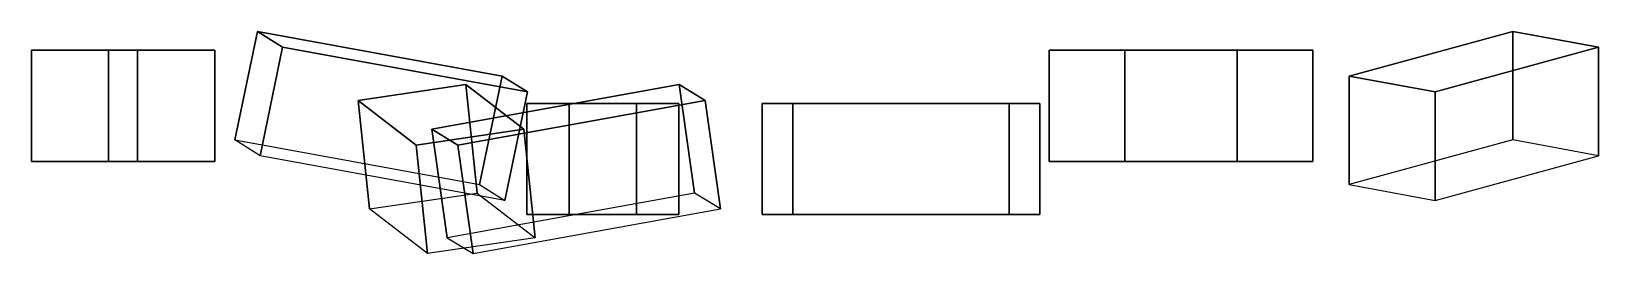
# Model space of a CAD drawing. Header units: metres. Extents: x -265 to 292, y -45 to 34.
import ezdxf

# ---------------------------------------------------------------- set-up
doc = ezdxf.new("R2010")
doc.units = ezdxf.units.M

msp = doc.modelspace()

# ---------------------------------------------------------------- linework, layer by layer
at = {"layer": 'layer1', "color": 1}
for points in [[(-97.4735, 18.364, -173.4514), (-184.52991, 34.2294, -196.342), (-192.5583, -4.2992, -192.5127), (-105.5021, -20.1647, -169.6221)], [(-184.52991, 34.2294, -196.342), (-175.54559, 28.5715, -234.43179), (-183.5742, -9.9571, -230.6026), (-192.5583, -4.2992, -192.5127)], [(-175.54559, 28.5715, -234.43179), (-184.52991, 34.2294, -196.342), (-97.4735, 18.364, -173.4514), (-88.4894, 12.706, -211.5415)], [(203.6758, 18.364, 26.5544), (261.815, 34.2294, -42.1665), (261.815, -4.2992, -51.0615), (203.6758, -20.1647, 17.6594)], [(292.3266, 28.5715, -17.6593), (261.815, 34.2294, -42.1665), (203.6758, 18.364, 26.5544), (234.18739, 12.706, 51.0616)], [(203.6758, 18.364, 153.9039), (261.815, 34.2294, 85.1829), (261.815, -4.2992, 76.2879), (203.6758, -20.1647, 145.0088)], [(292.3266, 28.5715, 109.6901), (261.815, 34.2294, 85.1829), (203.6758, 18.364, 153.9039), (234.18739, 12.706, 178.411)], [(261.815, 34.2294, -42.1665), (292.3266, 28.5715, -17.6593), (292.3266, -9.9571, -26.5544), (261.815, -4.2992, -51.0615)], [(261.815, 34.2294, 85.1829), (292.3266, 28.5715, 109.6901), (292.3266, -9.9571, 100.7951), (261.815, -4.2992, 76.2879)], [(-175.54559, 28.5715, -234.43179), (-88.4894, 12.706, -211.5415), (-96.5179, -25.8226, -207.71201), (-183.5742, -9.9571, -230.6026)], [(292.3266, 28.5715, -17.6593), (234.18739, 12.706, 51.0616), (234.18739, -25.8226, 42.1666), (292.3266, -9.9571, -26.5544)], [(292.3266, 28.5715, 109.6901), (234.18739, 12.706, 178.411), (234.18739, -25.8226, 169.51601), (292.3266, -9.9571, 100.7951)], [(-227.1629, 27.5766, 6.6768), (-264.875, 27.5766, -5.2137), (-264.875, -11.9655, -5.2137), (-227.1629, -11.9655, 6.6768)], [(-264.875, 27.5766, -5.2137), (-237.3896, 27.5766, -92.3862), (-237.3896, -11.9655, -92.3862), (-264.875, -11.9655, -5.2137)], [(-199.67751, 27.5766, -80.4957), (-237.3896, 27.5766, -92.3862), (-264.875, 27.5766, -5.2137), (-227.1629, 27.5766, 6.6768)], [(-237.3896, 27.5766, -92.3862), (-199.67751, 27.5766, -80.4957), (-199.67751, -11.9655, -80.4957), (-237.3896, -11.9655, -92.3862)], [(-199.67751, 27.5766, -80.4957), (-227.1629, 27.5766, 6.6768), (-227.1629, -11.9655, 6.6768), (-199.67751, -11.9655, -80.4957)], [(96.9274, 27.5766, -168.04829), (123.895, 27.5766, -196.9675), (123.895, -11.9655, -196.9675), (96.9274, -11.9655, -168.04829)], [(163.7753, 27.5766, -105.7118), (96.9274, 27.5766, -168.04829), (96.9274, -11.9655, -168.04829), (163.7753, -11.9655, -105.7118)], [(163.7753, 27.5766, -105.7118), (190.7428, 27.5766, -134.6311), (123.895, 27.5766, -196.9675), (96.9274, 27.5766, -168.04829)], [(96.9274, 27.5766, -40.6989), (123.895, 27.5766, -69.6181), (123.895, -11.9655, -69.6181), (96.9274, -11.9655, -40.6989)], [(163.7753, 27.5766, 21.6376), (96.9274, 27.5766, -40.6989), (96.9274, -11.9655, -40.6989), (163.7753, -11.9655, 21.6376)], [(163.7753, 27.5766, 21.6376), (190.7428, 27.5766, -7.2816), (123.895, 27.5766, -69.6181), (96.9274, 27.5766, -40.6989)], [(123.895, 27.5766, -196.9675), (190.7428, 27.5766, -134.6311), (190.7428, -11.9655, -134.6311), (123.895, -11.9655, -196.9675)], [(123.895, 27.5766, -69.6181), (190.7428, 27.5766, -7.2816), (190.7428, -11.9655, -7.2816), (123.895, -11.9655, -69.6181)], [(190.7428, 27.5766, -134.6311), (163.7753, 27.5766, -105.7118), (163.7753, -11.9655, -105.7118), (190.7428, -11.9655, -134.6311)], [(190.7428, 27.5766, -7.2816), (163.7753, 27.5766, 21.6376), (163.7753, -11.9655, 21.6376), (190.7428, -11.9655, -7.2816)], [(-88.4894, 12.706, -211.5415), (-97.4735, 18.364, -173.4514), (-105.5021, -20.1647, -169.6221), (-96.5179, -25.8226, -207.71201)], [(234.18739, 12.706, 51.0616), (203.6758, 18.364, 26.5544), (203.6758, -20.1647, 17.6594), (234.18739, -25.8226, 42.1666)], [(234.18739, 12.706, 178.411), (203.6758, 18.364, 153.9039), (203.6758, -20.1647, 145.0088), (234.18739, -25.8226, 169.51601)], [(-110.3709, 15.3097, -53.5262), (-148.683, 9.6518, -61.5103), (-144.6447, -28.8768, -53.5848), (-106.3327, -23.2189, -45.6007)], [(-148.683, 9.6518, -61.5103), (-110.3709, 15.3097, -53.5262), (-89.767, -0.5557, -141.1517), (-128.07919, -6.2136, -149.1358)], [(-110.3709, 15.3097, 73.8232), (-148.683, 9.6518, 65.8391), (-144.6447, -28.8768, 73.7646), (-106.3327, -23.2189, 81.7487)], [(-148.683, 9.6518, 65.8391), (-110.3709, 15.3097, 73.8232), (-89.767, -0.5557, -13.8023), (-128.07919, -6.2136, -21.7863)], [(-122.5124, -0.5557, 163.6053), (-34.5526, 15.3097, 144.4781), (-29.1377, -23.2189, 137.4214), (-117.0974, -39.0844, 156.5484)], [(-25.2652, 9.6518, 182.49541), (-34.5526, 15.3097, 144.4781), (-122.5124, -0.5557, 163.6053), (-113.2249, -6.2136, 201.6226)], [(-89.767, -0.5557, -141.1517), (-110.3709, 15.3097, -53.5262), (-106.3327, -23.2189, -45.6007), (-85.7288, -39.0844, -133.2262)], [(-89.767, -0.5557, -13.8023), (-110.3709, 15.3097, 73.8232), (-106.3327, -23.2189, 81.7487), (-85.7288, -39.0844, -5.8768)], [(-34.5526, 15.3097, 144.4781), (-25.2652, 9.6518, 182.49541), (-19.8502, -28.8768, 175.43851), (-29.1377, -23.2189, 137.4214)], [(-148.683, 9.6518, -61.5103), (-128.07919, -6.2136, -149.1358), (-124.0409, -44.7423, -141.2103), (-144.6447, -28.8768, -53.5848)], [(-148.683, 9.6518, 65.8391), (-128.07919, -6.2136, -21.7863), (-124.0409, -44.7423, -13.8608), (-144.6447, -28.8768, 73.7646)], [(-25.2652, 9.6518, 182.49541), (-113.2249, -6.2136, 201.6226), (-107.8099, -44.7423, 194.5657), (-19.8502, -28.8768, 175.43851)], [(-88.7348, 8.6569, -55.7679), (-49.735, 8.6569, -62.2943), (-49.735, -30.8852, -62.2943), (-88.7348, -30.8852, -55.7679)], [(-73.6489, 8.6569, 34.3813), (-88.7348, 8.6569, -55.7679), (-88.7348, -30.8852, -55.7679), (-73.6489, -30.8852, 34.3813)], [(-73.6489, 8.6569, 34.3813), (-34.6491, 8.6569, 27.8549), (-49.735, 8.6569, -62.2943), (-88.7348, 8.6569, -55.7679)], [(-34.6491, 8.6569, 27.8549), (-73.6489, 8.6569, 34.3813), (-73.6489, -30.8852, 34.3813), (-34.6491, -30.8852, 27.8549)], [(-49.735, 8.6569, -62.2943), (-34.6491, 8.6569, 27.8549), (-34.6491, -30.8852, 27.8549), (-49.735, -30.8852, -62.2943)], [(82.795, 8.6569, 21.7882), (-5.067, 8.6569, -3.4058), (-5.067, -30.8852, -3.4058), (82.795, -30.8852, 21.7882)], [(-5.067, 8.6569, -3.4058), (5.8322, 8.6569, -41.416), (5.8322, -30.8852, -41.416), (-5.067, -30.8852, -3.4058)], [(5.8322, 8.6569, -41.416), (-5.067, 8.6569, -3.4058), (82.795, 8.6569, 21.7882), (93.6942, 8.6569, -16.2221)], [(82.795, 8.6569, 149.1376), (-5.067, 8.6569, 123.9437), (-5.067, -30.8852, 123.9437), (82.795, -30.8852, 149.1376)], [(-5.067, 8.6569, 123.9437), (5.8322, 8.6569, 85.9334), (5.8322, -30.8852, 85.9334), (-5.067, -30.8852, 123.9437)], [(5.8322, 8.6569, 85.9334), (-5.067, 8.6569, 123.9437), (82.795, 8.6569, 149.1376), (93.6942, 8.6569, 111.1273)], [(5.8322, 8.6569, -41.416), (93.6942, 8.6569, -16.2221), (93.6942, -30.8852, -16.2221), (5.8322, -30.8852, -41.416)], [(5.8322, 8.6569, 85.9334), (93.6942, 8.6569, 111.1273), (93.6942, -30.8852, 111.1273), (5.8322, -30.8852, 85.9334)], [(93.6942, 8.6569, -16.2221), (82.795, 8.6569, 21.7882), (82.795, -30.8852, 21.7882), (93.6942, -30.8852, -16.2221)], [(93.6942, 8.6569, 111.1273), (82.795, 8.6569, 149.1376), (82.795, -30.8852, 149.1376), (93.6942, -30.8852, 111.1273)], [(-128.07919, -6.2136, -149.1358), (-89.767, -0.5557, -141.1517), (-85.7288, -39.0844, -133.2262), (-124.0409, -44.7423, -141.2103)], [(-128.07919, -6.2136, -21.7863), (-89.767, -0.5557, -13.8023), (-85.7288, -39.0844, -5.8768), (-124.0409, -44.7423, -13.8608)], [(-113.2249, -6.2136, 201.6226), (-122.5124, -0.5557, 163.6053), (-117.0974, -39.0844, 156.5484), (-107.8099, -44.7423, 194.5657)]]:
    msp.add_3dface(points, dxfattribs=at)

doc.saveas('drawing.dxf')
